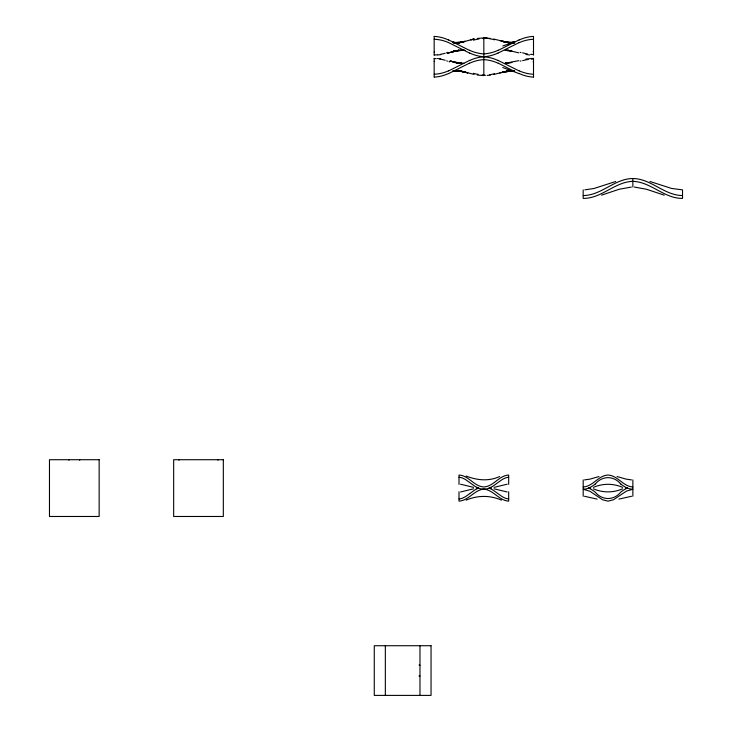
<?xml version="1.0" encoding="UTF-8"?>
<svg xmlns="http://www.w3.org/2000/svg" width="732" height="732" viewBox="0 0 732 732"><rect width="100%" height="100%" fill="white"/><g stroke="black" fill="none" stroke-linecap="round" stroke-linejoin="round"><path stroke-width="1.1" d="M68.909 460.236L68.964 459.714M217.935 460.236L217.99 459.714M469.871 493.514L474.473 490.211A30.378 30.378 0 0 1 476.102 489.241L478.499 488.098L479.698 488.537A14.869 14.869 0 0 0 481.766 489.049C492.49 488.39 498.364 500.487 508.676 501.155L508.676 491.785M469.697 493.652L465.936 496.333A25.803 25.803 0 0 1 464.546 497.156L462.359 498.19A10.971 10.971 0 0 1 460.309 498.767L459.046 498.876M595.198 484.145C602.116 475.507 613.928 475.507 620.837 484.145M519.052 39.912L498.291 50.316M589.104 487.851L587.32 488.537A14.869 14.869 0 0 1 585.252 489.049L583.248 489.232L589.827 491.236L602.546 499.746L608.018 501.155L613.489 499.746L626.409 491.126L632.86 489.232L630.783 489.049A14.869 14.869 0 0 1 628.715 488.528L626.94 487.851M626.857 488.372L627.516 488.098L625.448 488.098M469.761 60.335L448.615 70.894M497.906 53.171L519.052 42.612M469.386 63.19L448.615 73.593M502.802 45.96L514.55 41.989M601.53 195.142L619.299 189.222L631.35 187.063M615.703 181.509L593.945 188.499L584.868 189.835M447.472 52.375L446.694 52.613M520.205 61.131L520.974 60.893M473.595 488.82L460.52 491.977M494.082 487.366L507.157 484.209M593.432 487.366C602.811 483.285 613.224 483.285 622.612 487.366M622.612 488.82C613.224 492.901 602.811 492.901 593.432 488.82M618.915 499.114L631.506 496.278M450.134 52.429L447.087 53.308L459.001 50.334L464.875 50.417M499.645 476.541C488.811 481.537 476.971 480.329 466.174 476.065M598.986 476.541L590.001 479.121L584.529 479.908M518.805 60.655L505.263 63.236L511.952 62.467L505.263 63.144L508.676 63.208L505.263 63.126M493.633 74.49L508.676 70.739L514.55 71.196L508.676 70.537L514.55 71.361L508.676 70.373L514.55 71.416M466.174 500.121C477.612 495.198 490.065 495.189 501.502 500.121M499.81 72.944L508.676 70.839L514.55 71.096L508.676 70.885L502.802 72.102L514.55 70.72L502.802 72.011L514.55 70.858L508.676 70.967L502.802 72.166L508.676 70.839L514.55 71.196L508.676 70.675M474.043 39.016L459.001 42.895L464.875 41.34L459.001 42.666L453.126 42.785L464.875 41.495L459.001 42.666L453.126 42.52L459.001 42.831L453.126 42.31L459.001 43.133L453.126 42.145M459.001 50.334L453.126 51.487L461.938 50.142M419.015 676.075L419.976 675.901M453.126 71.361L459.001 70.373L453.126 71.196L459.001 70.675L453.126 70.986L459.001 70.885L453.126 70.72L464.875 71.736L455.084 70.601L464.875 72.011L474.043 74.426M514.55 42.145L508.676 42.968L514.55 42.218L508.676 42.831L499.81 40.562M525.924 59.036L533.509 58.35L533.509 76.906M487.146 75.433L490.422 75.067M477.255 38.439L483.834 37.918L490.422 38.439M437.48 55.001L440.746 54.635M461.938 50.169L453.126 51.194L464.875 50.16M508.676 42.831L514.55 42.31L508.676 42.712L493.633 39.016M505.263 50.38L508.676 50.298L505.263 50.362L511.952 51.039L505.263 50.27L508.676 50.444L518.805 52.85M508.676 477.31L507.413 477.42A10.971 10.971 0 0 0 505.409 477.978L503.131 479.03A25.803 25.803 0 0 0 501.74 479.853L493.203 485.975A30.378 30.378 0 0 1 491.575 486.945L487.979 488.537A14.869 14.869 0 0 1 485.911 489.049C475.169 488.363 469.322 500.505 459.001 501.155L459.001 491.785M682.526 195.554C664.253 195.462 651.114 178.608 632.86 178.526C614.596 178.599 601.448 195.481 583.184 195.554M583.184 486.963C592.92 486.56 598.282 475.443 608.018 475.041C617.753 475.443 623.115 486.56 632.86 486.963M476.303 488.098L478.499 488.098L476.102 486.945A30.378 30.378 0 0 1 474.473 485.975L465.936 479.853A25.803 25.803 0 0 0 464.546 479.03L462.359 478.005A10.971 10.971 0 0 0 460.309 477.42L459.046 477.31M491.373 488.098L489.177 488.098L491.575 489.241A30.378 30.378 0 0 1 493.203 490.211L501.74 496.333A25.803 25.803 0 0 0 503.122 497.156L505.409 498.218A10.971 10.971 0 0 0 507.368 498.767L508.676 498.876M588.638 488.098L589.187 488.372M588.921 488.098L590.587 488.098M483.834 37.936L487.146 38.082L483.834 37.918L483.834 56.465M463.896 63.3L453.126 62.311L461.938 63.364L450.134 61.031L459.001 63.382L450.134 60.994M631.506 479.908L626.043 479.112L617.049 476.541M584.529 496.278L597.129 499.114M634.36 187.063L646.429 189.231L664.226 195.16M460.52 484.209L473.595 487.366M507.157 491.977L494.082 488.82M437.48 58.505L440.746 58.871M477.255 75.067L483.834 75.588L483.834 57.041M525.924 54.47L529.73 54.964M419.976 665.223L419.015 665.059M520.974 52.613L520.205 52.375M446.694 60.893L447.472 61.131M649.97 181.49L671.61 188.453L682.526 189.872L682.526 198.39C663.997 198.665 650.739 181.518 632.384 181.362C614.468 182.158 601.393 198.656 583.184 198.39L583.184 189.872M502.802 67.545L519.052 73.593M449 61.644L449.759 61.909M519.052 70.894L497.906 60.335M448.615 39.912L469.386 50.316M498.291 63.19L514.55 71.48M469.761 53.171L448.615 42.612A39.318 39.318 0 0 0 434.177 39.244M178.992 459.714L179.047 460.236M79.651 459.714L79.706 460.236M632.86 178.526L632.86 187.035M632.86 479.863L632.86 496.323M583.184 479.863L583.184 496.323M533.509 36.6L533.509 55.156M508.676 484.401L508.676 475.041C498.94 475.443 493.569 486.56 483.834 486.963C474.098 486.56 468.736 475.443 459.001 475.041L459.001 484.401M434.168 36.6L434.168 55.156M434.168 58.35L434.168 76.906M419.976 645.725L419.976 695.4M385.343 645.725L385.343 695.4M595.162 484.09A33.425 33.425 0 0 1 589.214 487.878M626.821 487.878A33.425 33.425 0 0 1 620.882 484.09M589.214 488.317A33.425 33.425 0 0 1 595.162 492.096C602.143 500.615 613.901 500.725 620.837 492.041A33.425 33.425 0 0 1 626.821 488.317M483.843 38.146A44.021 43.993 -51.7 0 1 484.685 38.183M488.82 38.595A44.021 43.993 -51.7 0 1 494.457 39.803M473.339 40.196A44.021 43.572 0 0 1 478.92 39.025M483.019 38.622A44.021 43.572 0 0 1 483.843 38.586M498.254 50.233A40.791 40.791 0 0 1 483.852 53.912A40.791 40.791 0 0 1 469.422 50.233M497.87 53.088A39.638 39.638 0 0 1 483.861 56.767A39.638 39.638 0 0 0 469.807 60.417M469.807 53.088A39.638 39.638 0 0 0 483.815 56.767A39.638 39.638 0 0 1 497.87 60.417M519.116 40.031A38.622 38.622 0 0 1 533.5 36.371M519.107 42.712A39.318 39.318 0 0 1 533.5 39.244M533.518 51.615A44.597 44.066 0 0 1 533.097 51.606M533.518 54.488A42.84 42.374 0 0 1 530.627 54.324M527.369 53.903A42.84 42.374 0 0 1 522.611 52.823M434.177 36.371A38.622 38.622 0 0 1 448.56 40.031M434.588 52.118A44.597 44.57 52.4 0 1 434.168 52.128M445.184 53.235A42.84 42.822 51.8 0 1 440.38 54.351M437.086 54.781A42.84 42.822 51.8 0 1 434.177 54.955M494.457 73.703A44.021 43.993 51.7 0 1 489.635 74.783M485.508 75.268A44.021 43.993 51.7 0 1 483.843 75.359M483.843 74.92A44.021 43.572 0 0 1 482.196 74.838M478.106 74.362A44.021 43.572 0 0 1 473.339 73.31M498.254 63.272A40.791 40.791 0 0 0 483.852 59.594A40.791 40.791 0 0 0 469.422 63.272M533.5 77.135A38.622 38.622 0 0 1 519.116 73.475M533.5 74.261A39.318 39.318 0 0 1 519.107 70.794M533.097 61.9A44.597 44.066 0 0 1 533.518 61.891M522.611 60.683A42.84 42.374 0 0 1 528.184 59.475M531.45 59.118A42.84 42.374 0 0 1 533.518 59.018M448.56 73.475A38.622 38.622 0 0 1 434.177 77.135M434.168 61.378A44.597 44.57 -52.4 0 1 434.588 61.387M434.177 58.551A42.84 42.822 -51.8 0 1 436.254 58.651M439.566 59.027A42.84 42.822 -51.8 0 1 445.184 60.271M448.57 70.794A39.318 39.318 0 0 1 434.177 74.261M453.126 51.652L450.134 52.512L459.001 50.124L453.126 51.661M474.043 39.08L470.914 39.766L474.043 39.08M459.001 42.456L456.063 42.785L459.001 42.493M514.55 42.41L508.676 42.712L502.802 41.312L508.676 42.575L514.55 42.648L502.802 41.495L508.676 42.511L514.55 42.52L508.676 42.621L514.55 42.41M99.149 459.714L49.474 459.714L49.474 516.481L99.149 516.481L99.149 459.714M223.324 459.714L173.658 459.714L173.658 516.481L223.324 516.481L223.324 459.714M431.047 645.725L374.272 645.725L374.272 695.4L431.047 695.4L431.047 645.725M514.55 70.986L508.676 70.967L514.55 70.986M514.55 42.785L508.676 42.493L514.55 42.785M508.676 42.511L502.802 41.404L508.676 42.575M464.875 72.011L459.001 70.839L467.867 72.944L464.875 72.111M464.875 72.166L459.001 70.611L464.875 72.194"/></g></svg>
